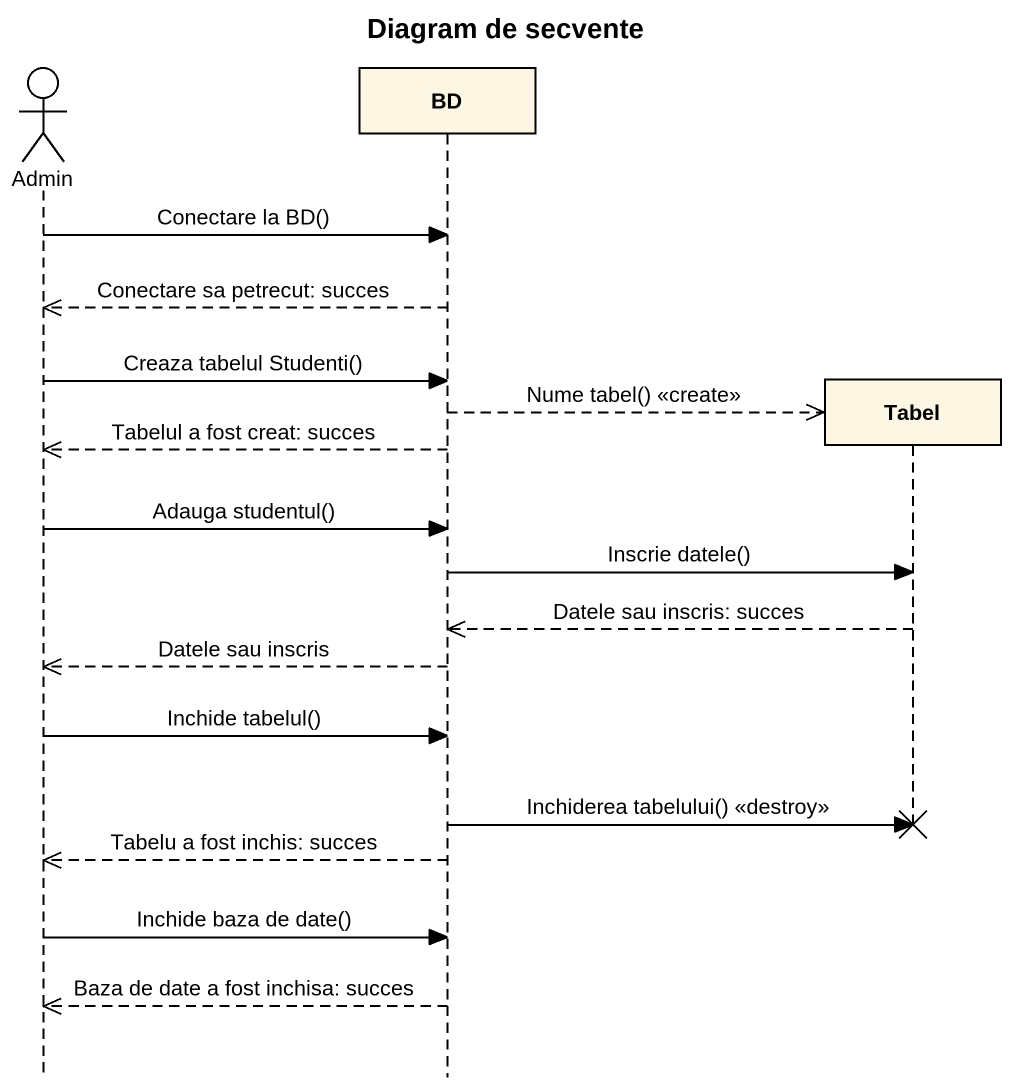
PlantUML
@startuml
title Diagram de secvente
hide footbox
actor Admin
participant BD
participant Tabel

Admin -> BD : Conectare la BD()
BD -->> Admin : Conectare sa petrecut: succes
Admin -> BD : Creaza tabelul Studenti()
BD -->> Tabel ** : Nume tabel() <<create>>
BD -->> Admin : Tabelul a fost creat: succes
Admin -> BD : Adauga studentul()
BD -> Tabel : Inscrie datele()
Tabel -->> BD : Datele sau inscris: succes
BD -->> Admin : Datele sau inscris
Admin -> BD : Inchide tabelul()
BD -> Tabel !! : Inchiderea tabelului() <<destroy>>
BD -->> Admin : Tabelu a fost inchis: succes
Admin -> BD : Inchide baza de date()
BD -->> Admin : Baza de date a fost inchisa: succes
@enduml
